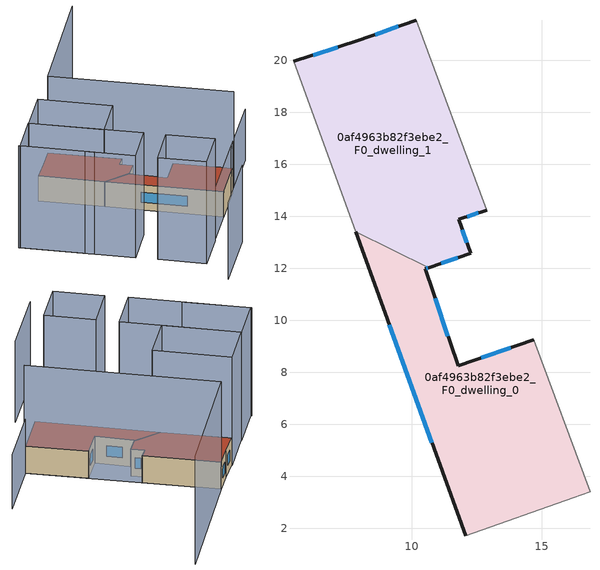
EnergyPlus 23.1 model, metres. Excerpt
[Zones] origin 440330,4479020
0af4963b82f3ebe2_F0_dwelling_0
 floor ground (EU_floor_Construction): 14.69,9.25 16.85,3.41 16.21,3.18 12.07,1.71 7.84,13.41 10.65,12.03 10.51,11.99 11.78,8.26 z0
 wall outside (EU_wall_Construction): 7.84,13.41 12.07,1.71 / 10.65,12.03 10.51,11.99 / 14.69,9.25 11.78,8.26 10.51,11.99 z0:3
 wall adiabatic (EU_wall_Construction): 12.07,1.71 16.21,3.18 16.85,3.41 14.69,9.25 z0:3
 wall to 0af4963b82f3ebe2_F0_dwelling_1 (EU_wall_Construction): 10.65,12.03 7.84,13.41 z0:3
 window (EU_Window_Construction): 9.13,9.83 10.78,5.3 / 10.6,12.02 10.55,12 / 11.39,9.4 10.9,10.84 / 13.8,8.95 12.67,8.56 z0.92:2.08
 roof outside (EU_roof_Construction): 16.21,3.18 16.85,3.41 14.69,9.25 11.78,8.26 10.51,11.99 10.65,12.03 7.84,13.41 12.07,1.71 z3
0af4963b82f3ebe2_F0_dwelling_1
 floor ground (EU_floor_Construction): 10.18,21.54 12.88,14.24 11.8,13.88 12.26,12.58 10.65,12.03 7.84,13.41 5.45,19.96 7.9,20.74 z0
 wall outside (EU_wall_Construction): 10.65,12.03 12.26,12.58 11.8,13.88 12.88,14.24 / 10.18,21.54 7.9,20.74 5.45,19.96 z0:3
 wall adiabatic (EU_wall_Construction): 5.45,19.96 7.84,13.41 / 12.88,14.24 10.18,21.54 z0:3
 window (EU_Window_Construction): 11.14,12.2 11.77,12.41 / 7.15,20.5 6.2,20.2 / 9.48,21.3 8.6,20.99 / 12.13,13.99 12.54,14.13 / 12.12,12.98 11.94,13.48 z0.92:2.08
 roof outside (EU_roof_Construction): 12.26,12.58 11.8,13.88 12.88,14.24 10.18,21.54 7.9,20.74 5.45,19.96 7.84,13.41 10.65,12.03 z3
shading: -4.04,16.77 -1.36,9.37 / 16.9,3.3 10.18,21.54 / 10.18,21.54 24.36,26.77 / 0.63,18.34 4.74,6.99 / 4.74,6.99 0.11,5.31 / 0.11,5.31 -4,16.66 / -4,16.66 0.63,18.34 / 5.56,4.83 7.3,-0.03 / 7.3,-0.03 2.67,-1.69 / 2.67,-1.69 0.93,3.17 / 0.93,3.17 5.56,4.83 / 3.32,10.89 0.65,18.28 / 0.65,18.28 5.45,20.01 / 5.45,20.01 8.12,12.63 / 8.12,12.63 3.32,10.89 z0:12; 0.96,-5.21 8.51,-2.51 z0:9; 7.57,0.12 16.21,3.2 / 16.21,3.19 23.62,5.83 z0:6
[Building]
EU S2 Campaign: North Axis=0; Terrain=City; Solar Distribution=FullExterior
[Site:Location]
Madrid: Latitude=40.5; Longitude=-3.5; Time Zone=1; Elevation=609
[SizingPeriod:WeatherFileDays]
AnnualSizingPeriod: Begin Month=1; Begin Day of Month=1; End Month=12; End Day of Month=31; Day of Week for Start Day=Monday; Use Weather File Daylight Saving Period=No; Use Weather File Rain and Snow Indicators=No
[MATERIAL]
EU_InternalMass_Material: Roughness=MediumRough; Thickness=0.1; Conductivity=1; Density=1800; Specific Heat=900; Thermal Absorptance=0.9; Solar Absorptance=0.7; Visible Absorptance=0.7
[MATERIAL:NOMASS] Roughness=MediumRough; Thermal Absorptance=0.9; Solar Absorptance=0.7; Visible Absorptance=0.7
Name | Thermal Resistance
EU_wall_NoMass | 0.648025
EU_roof_NoMass | 0.347327
EU_floor_NoMass | 0.599929
[WINDOWMATERIAL:SIMPLEGLAZINGSYSTEM]
EU_Window_SimpleGlazing: UFactor=4.90254; Solar Heat Gain Coefficient=0.85; Visible Transmittance=0.85
[CONSTRUCTION]
EU_wall_Construction: EU_wall_NoMass
EU_roof_Construction: EU_roof_NoMass
EU_floor_Construction: EU_floor_NoMass
EU_InternalMass_Construction: EU_InternalMass_Material
EU_Window_Construction: EU_Window_SimpleGlazing
[ZONE] Type=1; Multiplier=1; Ceiling Height=autocalculate; Floor Area=autocalculate; Part of Total Floor Area=Yes
Name | Volume
0af4963b82f3ebe2_F0_dwelling_0 | 125.5
0af4963b82f3ebe2_F0_dwelling_1 | 125.467
[INTERNALMASS] Construction=EU_InternalMass_Construction
Name | Zone or ZoneList | Surface Area
0af4963b82f3ebe2_F0_dwelling_0_EU_InternalMass | 0af4963b82f3ebe2_F0_dwelling_0 | 41.8265
0af4963b82f3ebe2_F0_dwelling_1_EU_InternalMass | 0af4963b82f3ebe2_F0_dwelling_1 | 41.8223
[OTHEREQUIPMENT] Fuel Type=Electricity; Design Level Calculation Method=Watts/Area; Power per Zone Floor Area=1; Fraction Latent=0; Fraction Radiant=0; Fraction Lost=0; Carbon Dioxide Generation Rate=0; EndUse Subcategory=EU_Step8_InternalGains
Name | Zone or ZoneList or Space or SpaceList | Schedule
EU_Step8_InternalGain_0af4963b82f3ebe2_F0_dwelling_0_f000 | 0af4963b82f3ebe2_F0_dwelling_0 | EU_Step8_GainSchedule_0af4963b82f3ebe2_F0_dwelling_0_f000
EU_Step8_InternalGain_0af4963b82f3ebe2_F0_dwelling_1_f000 | 0af4963b82f3ebe2_F0_dwelling_1 | EU_Step8_GainSchedule_0af4963b82f3ebe2_F0_dwelling_1_f000
[ZONEVENTILATION:DESIGNFLOWRATE] Schedule=EU_AlwaysOn; Design Flow Rate Calculation Method=AirChanges/Hour; Air Changes per Hour=0.713097; Ventilation Type=Natural; Fan Pressure Rise=0; Fan Total Efficiency=1; Constant Term Coefficient=1; Temperature Term Coefficient=0; Velocity Term Coefficient=0; Velocity Squared Term Coefficient=0; Minimum Indoor Temperature=-100; Maximum Indoor Temperature=100; Delta Temperature=-100; Minimum Outdoor Temperature=-100; Maximum Outdoor Temperature=100; Maximum Wind Speed=40
Name | Zone or ZoneList or Space or SpaceList
EU_ConstantAir_0af4963b82f3ebe2_F0_dwelling_0 | 0af4963b82f3ebe2_F0_dwelling_0
EU_ConstantAir_0af4963b82f3ebe2_F0_dwelling_1 | 0af4963b82f3ebe2_F0_dwelling_1
[HVACTEMPLATE:THERMOSTAT] Constant Heating Setpoint=20; Constant Cooling Setpoint=50
EU_HeatOnly_0af4963b82f3ebe2_F0_dwelling_0; EU_HeatOnly_0af4963b82f3ebe2_F0_dwelling_1
[HVACTEMPLATE:ZONE:IDEALLOADSAIRSYSTEM] System Availability Schedule=EU_AlwaysOn; Maximum Heating Supply Air Temperature=50; Minimum Cooling Supply Air Temperature=13; Maximum Heating Supply Air Humidity Ratio=0.0156; Minimum Cooling Supply Air Humidity Ratio=0.0077; Heating Limit=NoLimit; Cooling Limit=NoLimit; Heating Availability Schedule=EU_AlwaysOn; Cooling Availability Schedule=EU_CoolingOff; Dehumidification Control Type=ConstantSensibleHeatRatio; Cooling Sensible Heat Ratio=0.7; Dehumidification Setpoint=60; Humidification Control Type=None; Humidification Setpoint=30; Outdoor Air Method=None; Outdoor Air Flow Rate per Person=0.00944; Outdoor Air Flow Rate per Zone Floor Area=0; Outdoor Air Flow Rate per Zone=0; Demand Controlled Ventilation Type=None; Outdoor Air Economizer Type=NoEconomizer; Heat Recovery Type=None; Sensible Heat Recovery Effectiveness=0.7; Latent Heat Recovery Effectiveness=0.65
Name | Template Thermostat
0af4963b82f3ebe2_F0_dwelling_0 | EU_HeatOnly_0af4963b82f3ebe2_F0_dwelling_0
0af4963b82f3ebe2_F0_dwelling_1 | EU_HeatOnly_0af4963b82f3ebe2_F0_dwelling_1
[SIZING:ZONE] Zone Cooling Design Supply Air Temperature Input Method=SupplyAirTemperature; Zone Cooling Design Supply Air Temperature=13; Zone Heating Design Supply Air Temperature Input Method=SupplyAirTemperature; Zone Heating Design Supply Air Temperature=50; Zone Cooling Design Supply Air Humidity Ratio=0.008; Zone Heating Design Supply Air Humidity Ratio=0.008; Cooling Design Air Flow Method=DesignDay; Cooling Design Air Flow Rate=0; Cooling Minimum Air Flow per Zone Floor Area=0.000762; Cooling Minimum Air Flow=0; Cooling Minimum Air Flow Fraction=0.2; Heating Design Air Flow Method=DesignDay; Heating Design Air Flow Rate=0; Heating Maximum Air Flow per Zone Floor Area=0.002032; Heating Maximum Air Flow=0.141576; Heating Maximum Air Flow Fraction=0.3; Account for Dedicated Outdoor Air System=No; Dedicated Outdoor Air System Control Strategy=NeutralSupplyAir; Dedicated Outdoor Air Low Setpoint Temperature for Design=autosize; Dedicated Outdoor Air High Setpoint Temperature for Design=autosize; Zone Load Sizing Method=Sensible Load Only No Latent Load; Zone Latent Cooling Design Supply Air Humidity Ratio Input Method=HumidityRatioDifference; Zone Cooling Design Supply Air Humidity Ratio Difference=0.005; Zone Latent Heating Design Supply Air Humidity Ratio Input Method=HumidityRatioDifference; Zone Humidification Design Supply Air Humidity Ratio Difference=0.005
0af4963b82f3ebe2_F0_dwelling_0; 0af4963b82f3ebe2_F0_dwelling_1
[SCHEDULE:CONSTANT]
Name | Hourly Value
EU_AlwaysOn | 1
EU_CoolingOff | 0
[SCHEDULE:FILE] Column Number=1; Rows to Skip at Top=0; Number of Hours of Data=8760; Column Separator=Comma; Interpolate to Timestep=No; Minutes per Item=60; Adjust Schedule for Daylight Savings=Yes
Name | File
EU_Step8_GainSchedule_0af4963b82f3ebe2_F0_dwelling_0_f000 | ../../schedules/0af4963b82f3ebe2/0af4963b82f3ebe2_F0_dwelling_0_f000_gain.csv
EU_Step8_GainSchedule_0af4963b82f3ebe2_F0_dwelling_1_f000 | ../../schedules/0af4963b82f3ebe2/0af4963b82f3ebe2_F0_dwelling_1_f000_gain.csv
